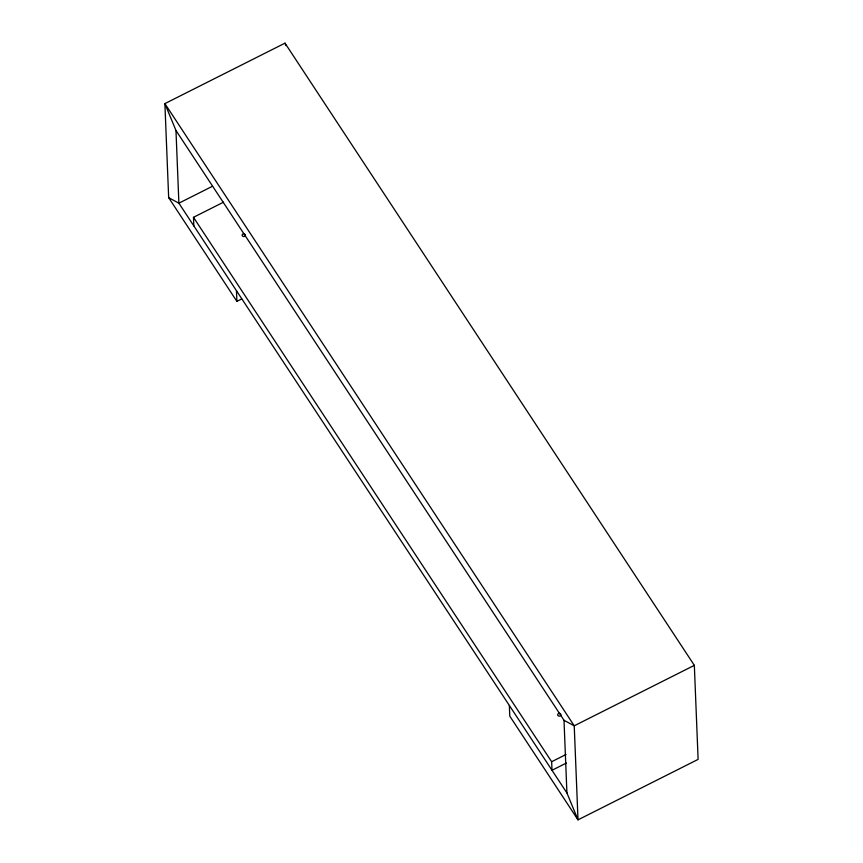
<?xml version="1.0" encoding="UTF-8"?>
<svg xmlns="http://www.w3.org/2000/svg" width="863" height="863" viewBox="0 0 863 863"><rect width="100%" height="100%" fill="white"/><g stroke="black" fill="none" stroke-linecap="round" stroke-linejoin="round"><path stroke-width="1.29" d="M509.353 705.47L509.785 716.15L578.005 819.85L698.113 759.386L694.337 665.341L284.995 43.15L164.887 103.614L168.663 197.659L236.883 301.36L241.694 298.943M212.525 186.246L178.889 203.183L168.663 197.659M193.819 225.869L193.474 217.314L223.495 202.201M694.337 665.341L574.229 725.805L564.003 720.292L175.976 130.507L164.887 103.614L574.229 725.805L578.005 819.85L566.915 792.957L178.889 203.183L175.976 130.507M566.408 763.021L551.996 770.281L551.651 761.727L566.063 754.467M193.474 217.314L551.651 761.727M284.995 43.15L285.998 45.599M564.003 720.292L566.915 792.957M236.462 290.669L236.883 301.36M560.702 714.035A1.618 1.402 -2.3 0 1 559.418 716.139A1.618 1.402 -2.3 0 1 557.778 714.262A1.618 1.402 -2.3 0 1 560.443 713.744M245.157 234.434A1.618 1.402 -2.3 0 1 244.024 236.527A1.618 1.402 -2.3 0 1 242.158 234.898A1.618 1.402 -2.3 0 1 244.574 233.916"/></g></svg>
